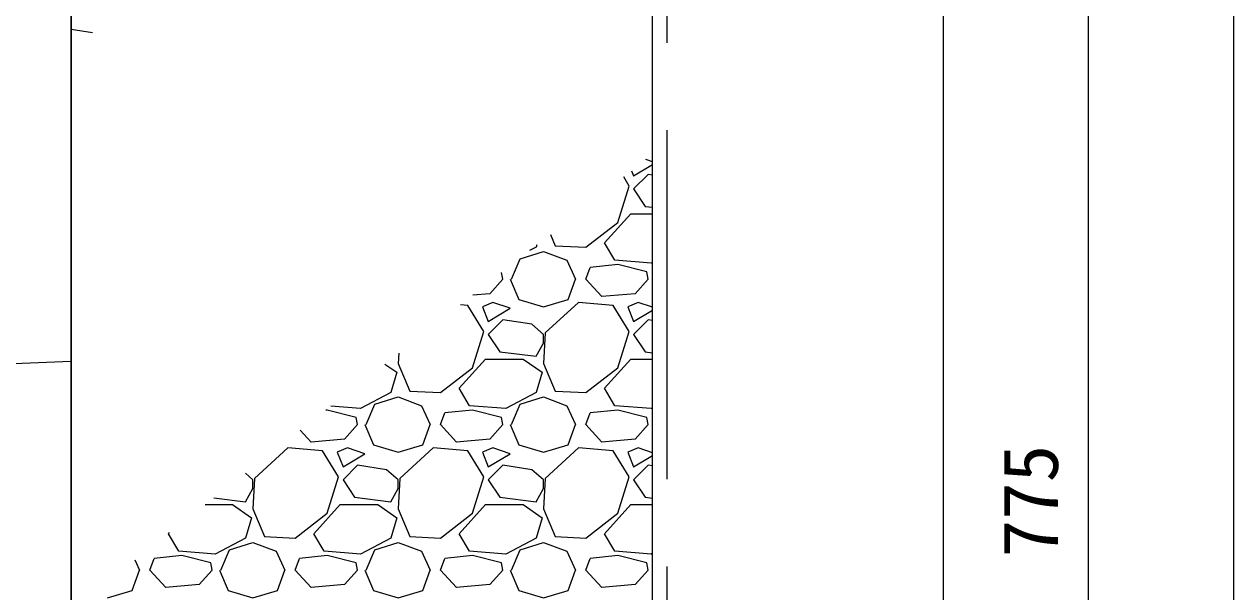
# Model space of a CAD drawing. Units: millimetres at full size, sheet at 1:20; details may follow other scales. Extents: x 0 to 23340, y -4498 to 8520.
# Drawn here: x 5161.3 to 5577.5, y 1372.5 to 1567.7 of the extents above; entities that cross this region are included whole.
import ezdxf
from ezdxf.enums import TextEntityAlignment as Align

# ---------------------------------------------------------------- set-up
doc = ezdxf.new("R2010")
doc.units = ezdxf.units.MM
doc.header["$LTSCALE"] = 20
doc.linetypes.add('DASHED', pattern=[7.5, 6, -1.5])
for name, color, linetype, lineweight in [('HOLE', 7, 'DASHED', 13), ('KIJUN', 5, 'Continuous', 5), ('SUNPO', 3, 'Continuous', 13), ('ﾊｯﾁﾝｸﾞ', 7, 'Continuous', 5)]:
    doc.layers.add(name, color=color, linetype=linetype, lineweight=lineweight)
doc.styles.add('ＭＳ ゴシック', font='')
doc.styles.get('ＭＳ ゴシック').set_extended_font_data('MS Gothic')

msp = doc.modelspace()

# ---------------------------------------------------------------- linework, layer by layer
at = {"layer": 'HOLE'}
msp.add_lwpolyline([(5177.48, 1451.7), (5112.74, 1448.93), (5100.63, 1149.18), (5177.48, 1126.3)], dxfattribs=at)
at = {"layer": 'KIJUN', "color": 7, "lineweight": 13}
msp.add_lwpolyline([(4817.48, 1591.2), (4844.48, 1656.2), (4842.48, 1696.2), (4806.48, 1716.2), (4802.48, 1791.2), (4760.48, 1791.2), (4757.48, 1788.2), (4757.48, 1036.2), (4777.48, 1016.2), (5157.48, 1016.2), (5177.48, 1036.2), (5177.48, 1788.2), (5174.48, 1791.2), (5132.48, 1791.2), (5128.48, 1716.2), (5092.48, 1696.2), (5090.48, 1656.2), (5117.48, 1591.2), (5099.42, 1144.18)], dxfattribs=at)
at = {"layer": 'KIJUN', "color": 7, "linetype": 'DASHED', "lineweight": 13}
msp.add_lwpolyline([(4757.48, 1621.2), (4552.48, 1621.2), (4552.48, 811.2), (5382.48, 811.2), (5382.48, 1621.2), (5177.48, 1621.2)], dxfattribs=at)
at = {"layer": 'KIJUN', "color": 7, "lineweight": 13}
msp.add_lwpolyline([(5177.48, 1616.2), (5177.48, 1036.2), (5157.48, 1016.2), (4777.48, 1016.2), (4757.48, 1036.2), (4757.48, 1616.2), (4557.48, 1616.2), (4557.48, 816.2), (5377.48, 816.2), (5377.48, 1616.2)], close=True, dxfattribs=at)
at = {"layer": 'SUNPO'}
for p, q in [((5527.48, 1016.2), (5527.48, 1791.2)), ((5577.48, 816.2), (5577.48, 1791.2)), ((5477.48, 1616.2), (5477.48, 1016.2))]:
    msp.add_line(p, q, dxfattribs=at)
at = {"layer": 'ﾊｯﾁﾝｸﾞ'}
for p, q in [((5184.83, 1564.68), (5177.48, 1565.78)), ((5371, 1515.5), (5377.48, 1519.39)), ((5377.48, 1520.34), (5375.21, 1521.1)), ((5369.5, 1512), (5367.59, 1515.13)), ((5370.3, 1517.25), (5371, 1515.5)), ((5376, 1516), (5371, 1511)), ((5377.48, 1515.78), (5376, 1516)), ((5365.5, 1499.5), (5369.5, 1512)), ((5371, 1511), (5375, 1505)), ((5361, 1492.5), (5370, 1502.5)), ((5370, 1502.5), (5377.48, 1502.5)), ((5375, 1505), (5377.48, 1504.7)), ((5354.5, 1491), (5365.5, 1499.5)), ((5342.36, 1495.39), (5344, 1491.5)), ((5337.5, 1491), (5335.21, 1489.8)), ((5337.72, 1491.76), (5337.5, 1491)), ((5344, 1491.5), (5354.5, 1491)), ((5364.5, 1486.5), (5361, 1492.5)), ((5329, 1480), (5332, 1487)), ((5332, 1487), (5340, 1489.5)), ((5340, 1489.5), (5348, 1486.5)), ((5348, 1486.5), (5351, 1480)), ((5377, 1485.5), (5364.5, 1486.5)), ((5377.48, 1485.75), (5377, 1485.5)), ((5326, 1480), (5325.55, 1482.24)), ((5354.5, 1480), (5356, 1484)), ((5365.5, 1485), (5356, 1484)), ((5375.5, 1482.5), (5365.5, 1485)), ((5376, 1480), (5375.5, 1482.5)), ((5326, 1480), (5321.5, 1475)), ((5328.5, 1480), (5331.5, 1473)), ((5348.5, 1473), (5351, 1480)), ((5360, 1474), (5354.5, 1480)), ((5376, 1480), (5371.5, 1475)), ((5321.5, 1475), (5315.64, 1474.49)), ((5371.5, 1475), (5360, 1474)), ((5314, 1471), (5311.45, 1471.21)), ((5319.5, 1462), (5314, 1471)), ((5322.5, 1472), (5319, 1470.5)), ((5319, 1470.5), (5321, 1465.5)), ((5321, 1465.5), (5328.5, 1470)), ((5328.5, 1470), (5322.5, 1472)), ((5331.5, 1473), (5340, 1470.5)), ((5340, 1470.5), (5348.5, 1473)), ((5352, 1472), (5340.5, 1461.5)), ((5364, 1471), (5352, 1472)), ((5369.5, 1462), (5364, 1471)), ((5372.5, 1472), (5369, 1470.5)), ((5369, 1470.5), (5371, 1465.5)), ((5371, 1465.5), (5377.48, 1469.39)), ((5377.48, 1470.34), (5372.5, 1472)), ((5326, 1466), (5321, 1461)), ((5336, 1464.5), (5326, 1466)), ((5376, 1466), (5371, 1461)), ((5377.48, 1465.78), (5376, 1466)), ((5315.5, 1449.5), (5319.5, 1462)), ((5321, 1461), (5325, 1455)), ((5340, 1461), (5336, 1464.5)), ((5340.5, 1461.5), (5340, 1451)), ((5340, 1458), (5340, 1461)), ((5365.5, 1449.5), (5369.5, 1462)), ((5371, 1461), (5375, 1455)), ((5337.5, 1453.5), (5340, 1458)), ((5290.17, 1454.56), (5290, 1451)), ((5311, 1442.5), (5320, 1452.5)), ((5320, 1452.5), (5333, 1452.5)), ((5325, 1455), (5337.5, 1453.5)), ((5333, 1452.5), (5339.5, 1448)), ((5361, 1442.5), (5370, 1452.5)), ((5370, 1452.5), (5377.48, 1452.5)), ((5375, 1455), (5377.48, 1454.7)), ((5285.41, 1450.83), (5289.5, 1448)), ((5290, 1451), (5294, 1441.5)), ((5304.5, 1441), (5315.5, 1449.5)), ((5340, 1451), (5344, 1441.5)), ((5354.5, 1441), (5365.5, 1449.5)), ((5289.5, 1448), (5287.5, 1441)), ((5339.5, 1448), (5337.5, 1441)), ((5287.5, 1441), (5277, 1435.5)), ((5294, 1441.5), (5304.5, 1441)), ((5314.5, 1436.5), (5311, 1442.5)), ((5337.5, 1441), (5327, 1435.5)), ((5344, 1441.5), (5354.5, 1441)), ((5364.5, 1436.5), (5361, 1442.5)), ((5277, 1435.5), (5266.85, 1436.31)), ((5279, 1430), (5282, 1437)), ((5282, 1437), (5290, 1439.5)), ((5290, 1439.5), (5298, 1436.5)), ((5298, 1436.5), (5301, 1430)), ((5327, 1435.5), (5314.5, 1436.5)), ((5329, 1430), (5332, 1437)), ((5332, 1437), (5340, 1439.5)), ((5340, 1439.5), (5348, 1436.5)), ((5348, 1436.5), (5351, 1430)), ((5377, 1435.5), (5364.5, 1436.5)), ((5265.5, 1435), (5265.12, 1434.96)), ((5275.5, 1432.5), (5265.5, 1435)), ((5276, 1430), (5275.5, 1432.5)), ((5304.5, 1430), (5306, 1434)), ((5315.5, 1435), (5306, 1434)), ((5325.5, 1432.5), (5315.5, 1435)), ((5326, 1430), (5325.5, 1432.5)), ((5354.5, 1430), (5356, 1434)), ((5365.5, 1435), (5356, 1434)), ((5375.5, 1432.5), (5365.5, 1435)), ((5376, 1430), (5375.5, 1432.5)), ((5377.48, 1435.75), (5377, 1435.5)), ((5260, 1424), (5256.29, 1428.05)), ((5276, 1430), (5271.5, 1425)), ((5278.5, 1430), (5281.5, 1423)), ((5298.5, 1423), (5301, 1430)), ((5310, 1424), (5304.5, 1430)), ((5326, 1430), (5321.5, 1425)), ((5328.5, 1430), (5331.5, 1423)), ((5348.5, 1423), (5351, 1430)), ((5360, 1424), (5354.5, 1430)), ((5376, 1430), (5371.5, 1425)), ((5271.5, 1425), (5260, 1424)), ((5321.5, 1425), (5310, 1424)), ((5371.5, 1425), (5360, 1424)), ((5252, 1422), (5240.5, 1411.5)), ((5264, 1421), (5252, 1422)), ((5269.5, 1412), (5264, 1421)), ((5272.5, 1422), (5269, 1420.5)), ((5269, 1420.5), (5271, 1415.5)), ((5271, 1415.5), (5278.5, 1420)), ((5278.5, 1420), (5272.5, 1422)), ((5281.5, 1423), (5290, 1420.5)), ((5290, 1420.5), (5298.5, 1423)), ((5302, 1422), (5290.5, 1411.5)), ((5314, 1421), (5302, 1422)), ((5319.5, 1412), (5314, 1421)), ((5322.5, 1422), (5319, 1420.5)), ((5319, 1420.5), (5321, 1415.5)), ((5321, 1415.5), (5328.5, 1420)), ((5328.5, 1420), (5322.5, 1422)), ((5331.5, 1423), (5340, 1420.5)), ((5340, 1420.5), (5348.5, 1423)), ((5352, 1422), (5340.5, 1411.5)), ((5364, 1421), (5352, 1422)), ((5369.5, 1412), (5364, 1421)), ((5372.5, 1422), (5369, 1420.5)), ((5369, 1420.5), (5371, 1415.5)), ((5371, 1415.5), (5377.48, 1419.39)), ((5377.48, 1420.34), (5372.5, 1422)), ((5276, 1416), (5271, 1411)), ((5286, 1414.5), (5276, 1416)), ((5326, 1416), (5321, 1411)), ((5336, 1414.5), (5326, 1416)), ((5376, 1416), (5371, 1411)), ((5377.48, 1415.78), (5376, 1416)), ((5240, 1411), (5237.4, 1413.27)), ((5240.5, 1411.5), (5240, 1401)), ((5240, 1408), (5240, 1411)), ((5265.5, 1399.5), (5269.5, 1412)), ((5271, 1411), (5275, 1405)), ((5290, 1411), (5286, 1414.5)), ((5290.5, 1411.5), (5290, 1401)), ((5290, 1408), (5290, 1411)), ((5315.5, 1399.5), (5319.5, 1412)), ((5321, 1411), (5325, 1405)), ((5340, 1411), (5336, 1414.5)), ((5340.5, 1411.5), (5340, 1401)), ((5340, 1408), (5340, 1411)), ((5365.5, 1399.5), (5369.5, 1412)), ((5371, 1411), (5375, 1405)), ((5237.5, 1403.5), (5240, 1408)), ((5287.5, 1403.5), (5290, 1408)), ((5337.5, 1403.5), (5340, 1408)), ((5223.63, 1402.5), (5233, 1402.5)), ((5226.59, 1404.81), (5237.5, 1403.5)), ((5233, 1402.5), (5239.5, 1398)), ((5261, 1392.5), (5270, 1402.5)), ((5270, 1402.5), (5283, 1402.5)), ((5275, 1405), (5287.5, 1403.5)), ((5283, 1402.5), (5289.5, 1398)), ((5311, 1392.5), (5320, 1402.5)), ((5320, 1402.5), (5333, 1402.5)), ((5325, 1405), (5337.5, 1403.5)), ((5333, 1402.5), (5339.5, 1398)), ((5361, 1392.5), (5370, 1402.5)), ((5370, 1402.5), (5377.48, 1402.5)), ((5375, 1405), (5377.48, 1404.7)), ((5240, 1401), (5244, 1391.5)), ((5254.5, 1391), (5265.5, 1399.5)), ((5290, 1401), (5294, 1391.5)), ((5304.5, 1391), (5315.5, 1399.5)), ((5340, 1401), (5344, 1391.5)), ((5354.5, 1391), (5365.5, 1399.5)), ((5239.5, 1398), (5237.5, 1391)), ((5289.5, 1398), (5287.5, 1391)), ((5339.5, 1398), (5337.5, 1391)), ((5211, 1392.5), (5211.35, 1392.89)), ((5214.5, 1386.5), (5211, 1392.5)), ((5237.5, 1391), (5227, 1385.5)), ((5244, 1391.5), (5254.5, 1391)), ((5264.5, 1386.5), (5261, 1392.5)), ((5287.5, 1391), (5277, 1385.5)), ((5294, 1391.5), (5304.5, 1391)), ((5314.5, 1386.5), (5311, 1392.5)), ((5337.5, 1391), (5327, 1385.5)), ((5344, 1391.5), (5354.5, 1391)), ((5364.5, 1386.5), (5361, 1392.5)), ((5227, 1385.5), (5214.5, 1386.5)), ((5229, 1380), (5232, 1387)), ((5232, 1387), (5240, 1389.5)), ((5240, 1389.5), (5248, 1386.5)), ((5248, 1386.5), (5251, 1380)), ((5277, 1385.5), (5264.5, 1386.5)), ((5279, 1380), (5282, 1387)), ((5282, 1387), (5290, 1389.5)), ((5290, 1389.5), (5298, 1386.5)), ((5298, 1386.5), (5301, 1380)), ((5327, 1385.5), (5314.5, 1386.5)), ((5329, 1380), (5332, 1387)), ((5332, 1387), (5340, 1389.5)), ((5340, 1389.5), (5348, 1386.5)), ((5348, 1386.5), (5351, 1380)), ((5377, 1385.5), (5364.5, 1386.5)), ((5199.38, 1383.52), (5201, 1380)), ((5204.5, 1380), (5206, 1384)), ((5215.5, 1385), (5206, 1384)), ((5225.5, 1382.5), (5215.5, 1385)), ((5226, 1380), (5225.5, 1382.5)), ((5254.5, 1380), (5256, 1384)), ((5265.5, 1385), (5256, 1384)), ((5275.5, 1382.5), (5265.5, 1385)), ((5276, 1380), (5275.5, 1382.5)), ((5304.5, 1380), (5306, 1384)), ((5315.5, 1385), (5306, 1384)), ((5325.5, 1382.5), (5315.5, 1385)), ((5326, 1380), (5325.5, 1382.5)), ((5354.5, 1380), (5356, 1384)), ((5365.5, 1385), (5356, 1384)), ((5375.5, 1382.5), (5365.5, 1385)), ((5376, 1380), (5375.5, 1382.5)), ((5377.48, 1385.75), (5377, 1385.5)), ((5198.5, 1373), (5201, 1380)), ((5210, 1374), (5204.5, 1380)), ((5226, 1380), (5221.5, 1375)), ((5228.5, 1380), (5231.5, 1373)), ((5248.5, 1373), (5251, 1380)), ((5260, 1374), (5254.5, 1380)), ((5276, 1380), (5271.5, 1375)), ((5278.5, 1380), (5281.5, 1373)), ((5298.5, 1373), (5301, 1380)), ((5310, 1374), (5304.5, 1380)), ((5326, 1380), (5321.5, 1375)), ((5328.5, 1380), (5331.5, 1373)), ((5348.5, 1373), (5351, 1380)), ((5360, 1374), (5354.5, 1380)), ((5376, 1380), (5371.5, 1375)), ((5221.5, 1375), (5210, 1374)), ((5271.5, 1375), (5260, 1374)), ((5321.5, 1375), (5310, 1374)), ((5371.5, 1375), (5360, 1374)), ((5190, 1370.5), (5198.5, 1373)), ((5231.5, 1373), (5240, 1370.5)), ((5240, 1370.5), (5248.5, 1373)), ((5281.5, 1373), (5290, 1370.5)), ((5290, 1370.5), (5298.5, 1373)), ((5331.5, 1373), (5340, 1370.5)), ((5340, 1370.5), (5348.5, 1373))]:
    msp.add_line(p, q, dxfattribs=at)

# ---------------------------------------------------------------- texts
at = {"layer": 'SUNPO', "style": 'ＭＳ ゴシック'}
msp.add_text('775', height=18.99, rotation=90, dxfattribs=at).set_placement((5507.48, 1403.7), align=Align.MIDDLE_CENTER)

doc.saveas('drawing.dxf')
